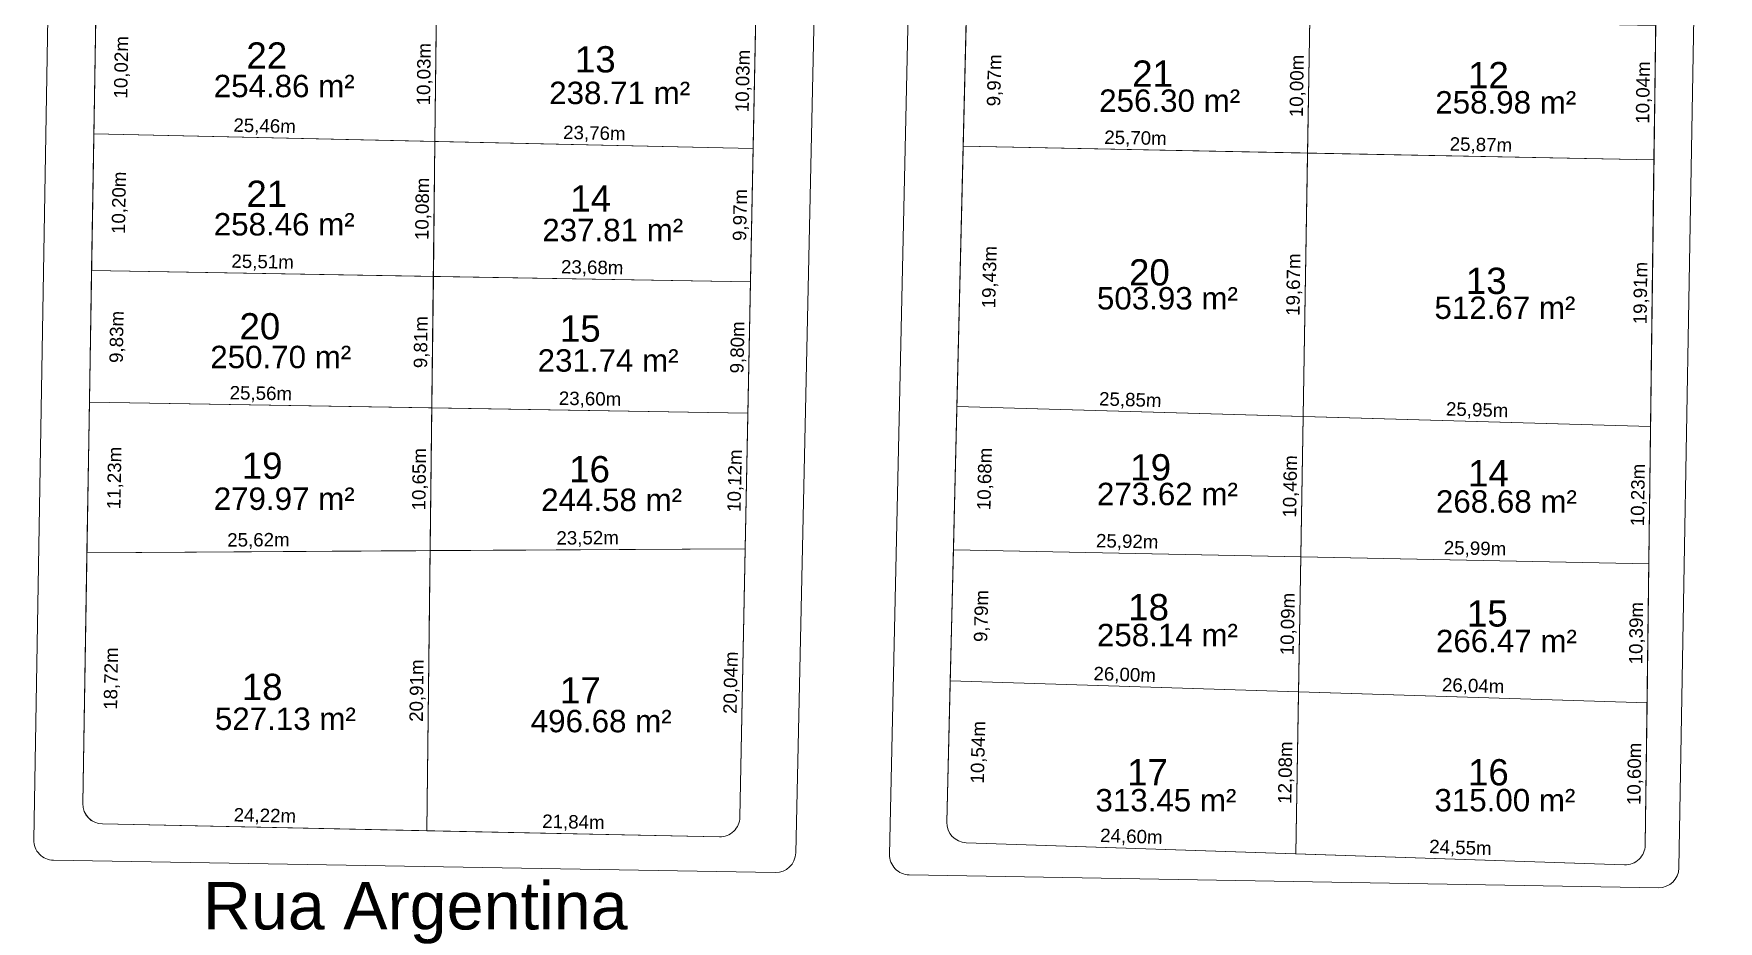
# Model space of a CAD drawing. Header units: metres. Extents: x 3808 to 8215, y 2374 to 6187.
# Drawn here: x 5154.1 to 5279.8, y 4791.5 to 4857.7 of the extents above; entities that cross this region are included whole.
import ezdxf
from ezdxf.enums import TextEntityAlignment as Align

# ---------------------------------------------------------------- set-up
doc = ezdxf.new("R2010")
doc.units = ezdxf.units.M
for name, color, linetype in [('Areas Lotes', 1, 'Continuous'), ('Calçada', 8, 'Continuous'), ('COTAS', 7, 'Continuous'), ('Lote', 7, 'Continuous'), ('Nome das Ruas', 7, 'Continuous'), ('Nº Lote', 7, 'Continuous'), ('quadras', 7, 'Continuous')]:
    doc.layers.add(name, color=color, linetype=linetype)
doc.styles.add('Arial', font='arial.ttf')
doc.dimstyles.new('Copy(2) of ISO-25', dxfattribs={"dimtxt": 1, "dimasz": 2.5, "dimexe": 1.25, "dimexo": 0.625, "dimgap": 0.2, "dimtad": 1, "dimtoh": 1, "dimlfac": 1, "dimzin": 1, "dimtxsty": 'Arial', "dimblk": 'NONE', "dimcen": 0, "dimse1": 1, "dimse2": 1, "dimsd1": 1, "dimsd2": 1, "dimclrt": 256, "dimaunit": 1, "dimadec": 3, "dimazin": 0, "dimtfac": 1, "dimtmove": 0, "dimatfit": 3, "dimldrblk": 'NONE', "dimfxl": 1, "dimtolj": 1, "dimtzin": 0, "dimarcsym": 0})

# ---------------------------------------------------------------- blocks, each defined once
blk = doc.blocks.new('*D6765')
at = {"layer": 'Defpoints', "color": 0, "linetype": 'Continuous', "transparency": 16777216}
for p in [(5274.5, 4807.76), (5274.5, 4807.76), (5274.37, 4797.16)]:
    blk.add_point(p, dxfattribs=at)
at = {"layer": 'COTAS', "linetype": 'Continuous', "lineweight": 5, "transparency": 16777216, "insert": (5273.63, 4802.47), "char_height": 1, "attachment_point": 5, "rotation": 89.2696, "style": 'Arial'}
blk.add_mtext('\\A1;10,60m', dxfattribs=at)
blk = doc.blocks.new('_None')
blk = doc.blocks.new('*D6766')
at = {"layer": 'Defpoints', "color": 0, "linetype": 'Continuous', "transparency": 16777216}
for p in [(5274.63, 4818.15), (5274.63, 4818.15), (5274.5, 4807.76)]:
    blk.add_point(p, dxfattribs=at)
at = {"layer": 'COTAS', "linetype": 'Continuous', "lineweight": 5, "transparency": 16777216, "insert": (5273.77, 4812.97), "char_height": 1, "attachment_point": 5, "rotation": 89.2696, "style": 'Arial'}
blk.add_mtext('\\A1;10,39m', dxfattribs=at)
blk = doc.blocks.new('*D6767')
at = {"layer": 'Defpoints', "color": 0, "linetype": 'Continuous', "transparency": 16777216}
for p in [(5274.76, 4828.39), (5274.76, 4828.39), (5274.63, 4818.15)]:
    blk.add_point(p, dxfattribs=at)
at = {"layer": 'COTAS', "linetype": 'Continuous', "lineweight": 5, "transparency": 16777216, "insert": (5273.9, 4823.28), "char_height": 1, "attachment_point": 5, "rotation": 89.2696, "style": 'Arial'}
blk.add_mtext('\\A1;10,23m', dxfattribs=at)
blk = doc.blocks.new('*D6768')
at = {"layer": 'Defpoints', "color": 0, "linetype": 'Continuous', "transparency": 16777216}
for p in [(5275.02, 4848.29), (5275.02, 4848.29), (5274.76, 4828.39)]:
    blk.add_point(p, dxfattribs=at)
at = {"layer": 'COTAS', "linetype": 'Continuous', "lineweight": 5, "transparency": 16777216, "insert": (5274.09, 4838.35), "char_height": 1, "attachment_point": 5, "rotation": 89.2696, "style": 'Arial'}
blk.add_mtext('\\A1;19,91m', dxfattribs=at)
blk = doc.blocks.new('*D6769')
at = {"layer": 'Defpoints', "color": 0, "linetype": 'Continuous', "transparency": 16777216}
for p in [(5275.15, 4858.33), (5275.15, 4858.33), (5275.02, 4848.29)]:
    blk.add_point(p, dxfattribs=at)
at = {"layer": 'COTAS', "linetype": 'Continuous', "lineweight": 5, "transparency": 16777216, "insert": (5274.28, 4853.32), "char_height": 1, "attachment_point": 5, "rotation": 89.2696, "style": 'Arial'}
blk.add_mtext('\\A1;10,04m', dxfattribs=at)
blk = doc.blocks.new('*D6798')
at = {"layer": 'Defpoints', "color": 0, "linetype": 'Continuous', "transparency": 16777216}
for p in [(5249.15, 4848.8), (5249.15, 4848.8), (5275.02, 4848.29)]:
    blk.add_point(p, dxfattribs=at)
at = {"layer": 'COTAS', "linetype": 'Continuous', "lineweight": 5, "transparency": 16777216, "insert": (5262.1, 4849.35), "char_height": 1, "attachment_point": 5, "rotation": 358.8762, "style": 'Arial'}
blk.add_mtext('\\A1;25,87m', dxfattribs=at)
blk = doc.blocks.new('*D6799')
at = {"layer": 'Defpoints', "color": 0, "linetype": 'Continuous', "transparency": 16777216}
for p in [(5248.82, 4829.13), (5248.82, 4829.13), (5274.76, 4828.39)]:
    blk.add_point(p, dxfattribs=at)
at = {"layer": 'COTAS', "linetype": 'Continuous', "lineweight": 5, "transparency": 16777216, "insert": (5261.82, 4829.56), "char_height": 1, "attachment_point": 5, "rotation": 358.3501, "style": 'Arial'}
blk.add_mtext('\\A1;25,95m', dxfattribs=at)
blk = doc.blocks.new('*D6800')
at = {"layer": 'Defpoints', "color": 0, "linetype": 'Continuous', "transparency": 16777216}
for p in [(5248.65, 4818.68), (5248.65, 4818.68), (5274.63, 4818.15)]:
    blk.add_point(p, dxfattribs=at)
at = {"layer": 'COTAS', "linetype": 'Continuous', "lineweight": 5, "transparency": 16777216, "insert": (5261.66, 4819.22), "char_height": 1, "attachment_point": 5, "rotation": 358.8464, "style": 'Arial'}
blk.add_mtext('\\A1;25,99m', dxfattribs=at)
blk = doc.blocks.new('*D6801')
at = {"layer": 'Defpoints', "color": 0, "linetype": 'Continuous', "transparency": 16777216}
for p in [(5248.48, 4808.59), (5248.48, 4808.59), (5274.5, 4807.76)]:
    blk.add_point(p, dxfattribs=at)
at = {"layer": 'COTAS', "linetype": 'Continuous', "lineweight": 5, "transparency": 16777216, "insert": (5261.52, 4808.97), "char_height": 1, "attachment_point": 5, "rotation": 358.1848, "style": 'Arial'}
blk.add_mtext('\\A1;26,04m', dxfattribs=at)
blk = doc.blocks.new('*D6802')
at = {"layer": 'Defpoints', "color": 0, "linetype": 'Continuous', "transparency": 16777216}
for p in [(5248.27, 4796.51), (5248.27, 4796.51), (5272.82, 4795.68)]:
    blk.add_point(p, dxfattribs=at)
at = {"layer": 'COTAS', "linetype": 'Continuous', "lineweight": 5, "transparency": 16777216, "insert": (5260.57, 4796.89), "char_height": 1, "attachment_point": 5, "rotation": 358.0706, "style": 'Arial'}
blk.add_mtext('\\A1;24,55m', dxfattribs=at)
blk = doc.blocks.new('*D6803')
at = {"layer": 'Defpoints', "color": 0, "linetype": 'Continuous', "transparency": 16777216}
for p in [(5223.69, 4797.33), (5223.69, 4797.33), (5248.27, 4796.51)]:
    blk.add_point(p, dxfattribs=at)
at = {"layer": 'COTAS', "linetype": 'Continuous', "lineweight": 5, "transparency": 16777216, "insert": (5236.01, 4797.72), "char_height": 1, "attachment_point": 5, "rotation": 358.0706, "style": 'Arial'}
blk.add_mtext('\\A1;24,60m', dxfattribs=at)
blk = doc.blocks.new('*D6804')
at = {"layer": 'Defpoints', "color": 0, "linetype": 'Continuous', "transparency": 16777216}
for p in [(5222.49, 4809.41), (5222.49, 4809.41), (5248.48, 4808.59)]:
    blk.add_point(p, dxfattribs=at)
at = {"layer": 'COTAS', "linetype": 'Continuous', "lineweight": 5, "transparency": 16777216, "insert": (5235.51, 4809.8), "char_height": 1, "attachment_point": 5, "rotation": 358.1848, "style": 'Arial'}
blk.add_mtext('\\A1;26,00m', dxfattribs=at)
blk = doc.blocks.new('*D6805')
at = {"layer": 'Defpoints', "color": 0, "linetype": 'Continuous', "transparency": 16777216}
for p in [(5222.73, 4819.2), (5222.73, 4819.2), (5248.65, 4818.68)]:
    blk.add_point(p, dxfattribs=at)
at = {"layer": 'COTAS', "linetype": 'Continuous', "lineweight": 5, "transparency": 16777216, "insert": (5235.7, 4819.74), "char_height": 1, "attachment_point": 5, "rotation": 358.8464, "style": 'Arial'}
blk.add_mtext('\\A1;25,92m', dxfattribs=at)
blk = doc.blocks.new('*D6806')
at = {"layer": 'Defpoints', "color": 0, "linetype": 'Continuous', "transparency": 16777216}
for p in [(5222.99, 4829.88), (5222.99, 4829.88), (5248.82, 4829.13)]:
    blk.add_point(p, dxfattribs=at)
at = {"layer": 'COTAS', "linetype": 'Continuous', "lineweight": 5, "transparency": 16777216, "insert": (5235.93, 4830.31), "char_height": 1, "attachment_point": 5, "rotation": 358.3501, "style": 'Arial'}
blk.add_mtext('\\A1;25,85m', dxfattribs=at)
blk = doc.blocks.new('*D6807')
at = {"layer": 'Defpoints', "color": 0, "linetype": 'Continuous', "transparency": 16777216}
for p in [(5223.45, 4849.3), (5223.45, 4849.3), (5249.15, 4848.8)]:
    blk.add_point(p, dxfattribs=at)
at = {"layer": 'COTAS', "linetype": 'Continuous', "lineweight": 5, "transparency": 16777216, "insert": (5236.32, 4849.85), "char_height": 1, "attachment_point": 5, "rotation": 358.8762, "style": 'Arial'}
blk.add_mtext('\\A1;25,70m', dxfattribs=at)
blk = doc.blocks.new('*D6825')
at = {"layer": 'Defpoints', "color": 0, "linetype": 'Continuous', "transparency": 16777216}
for p in [(5249.32, 4858.8), (5249.15, 4848.8), (5249.15, 4848.8)]:
    blk.add_point(p, dxfattribs=at)
at = {"layer": 'COTAS', "linetype": 'Continuous', "lineweight": 5, "transparency": 16777216, "insert": (5248.44, 4853.81), "char_height": 1, "attachment_point": 5, "rotation": 89.0359, "style": 'Arial'}
blk.add_mtext('\\A1;10,00m', dxfattribs=at)
blk = doc.blocks.new('*D6826')
at = {"layer": 'Defpoints', "color": 0, "linetype": 'Continuous', "transparency": 16777216}
for p in [(5249.15, 4848.8), (5248.82, 4829.13), (5248.82, 4829.13)]:
    blk.add_point(p, dxfattribs=at)
at = {"layer": 'COTAS', "linetype": 'Continuous', "lineweight": 5, "transparency": 16777216, "insert": (5248.19, 4838.98), "char_height": 1, "attachment_point": 5, "rotation": 89.0359, "style": 'Arial'}
blk.add_mtext('\\A1;19,67m', dxfattribs=at)
blk = doc.blocks.new('*D6827')
at = {"layer": 'Defpoints', "color": 0, "linetype": 'Continuous', "transparency": 16777216}
for p in [(5248.82, 4829.13), (5248.65, 4818.68), (5248.65, 4818.68)]:
    blk.add_point(p, dxfattribs=at)
at = {"layer": 'COTAS', "linetype": 'Continuous', "lineweight": 5, "transparency": 16777216, "insert": (5247.94, 4823.92), "char_height": 1, "attachment_point": 5, "rotation": 89.0359, "style": 'Arial'}
blk.add_mtext('\\A1;10,46m', dxfattribs=at)
blk = doc.blocks.new('*D6828')
at = {"layer": 'Defpoints', "color": 0, "linetype": 'Continuous', "transparency": 16777216}
for p in [(5248.65, 4818.68), (5248.48, 4808.59), (5248.48, 4808.59)]:
    blk.add_point(p, dxfattribs=at)
at = {"layer": 'COTAS', "linetype": 'Continuous', "lineweight": 5, "transparency": 16777216, "insert": (5247.76, 4813.65), "char_height": 1, "attachment_point": 5, "rotation": 89.0359, "style": 'Arial'}
blk.add_mtext('\\A1;10,09m', dxfattribs=at)
blk = doc.blocks.new('*D6829')
at = {"layer": 'Defpoints', "color": 0, "linetype": 'Continuous', "transparency": 16777216}
for p in [(5248.48, 4808.59), (5248.27, 4796.51), (5248.27, 4796.51)]:
    blk.add_point(p, dxfattribs=at)
at = {"layer": 'COTAS', "linetype": 'Continuous', "lineweight": 5, "transparency": 16777216, "insert": (5247.58, 4802.56), "char_height": 1, "attachment_point": 5, "rotation": 89.0359, "style": 'Arial'}
blk.add_mtext('\\A1;12,08m', dxfattribs=at)
blk = doc.blocks.new('*D6830')
at = {"layer": 'Defpoints', "color": 0, "linetype": 'Continuous', "transparency": 16777216}
for p in [(5222.49, 4809.41), (5225.57, 4809.33), (5222.24, 4798.87)]:
    blk.add_point(p, dxfattribs=at)
at = {"layer": 'COTAS', "linetype": 'Continuous', "lineweight": 5, "transparency": 16777216, "insert": (5224.65, 4804.08), "char_height": 1, "attachment_point": 5, "rotation": 88.6189, "style": 'Arial'}
blk.add_mtext('\\A1;10,54m', dxfattribs=at)
blk = doc.blocks.new('*D6831')
at = {"layer": 'Defpoints', "color": 0, "linetype": 'Continuous', "transparency": 16777216}
for p in [(5222.73, 4819.2), (5225.81, 4819.13), (5222.49, 4809.41)]:
    blk.add_point(p, dxfattribs=at)
at = {"layer": 'COTAS', "linetype": 'Continuous', "lineweight": 5, "transparency": 16777216, "insert": (5224.89, 4814.25), "char_height": 1, "attachment_point": 5, "rotation": 88.6189, "style": 'Arial'}
blk.add_mtext('\\A1;9,79m', dxfattribs=at)
blk = doc.blocks.new('*D6832')
at = {"layer": 'Defpoints', "color": 0, "linetype": 'Continuous', "transparency": 16777216}
for p in [(5222.99, 4829.88), (5226.07, 4829.8), (5222.73, 4819.2)]:
    blk.add_point(p, dxfattribs=at)
at = {"layer": 'COTAS', "linetype": 'Continuous', "lineweight": 5, "transparency": 16777216, "insert": (5225.14, 4824.48), "char_height": 1, "attachment_point": 5, "rotation": 88.6189, "style": 'Arial'}
blk.add_mtext('\\A1;10,68m', dxfattribs=at)
blk = doc.blocks.new('*D6833')
at = {"layer": 'Defpoints', "color": 0, "linetype": 'Continuous', "transparency": 16777216}
for p in [(5223.45, 4849.3), (5226.54, 4849.23), (5222.99, 4829.88)]:
    blk.add_point(p, dxfattribs=at)
at = {"layer": 'COTAS', "linetype": 'Continuous', "lineweight": 5, "transparency": 16777216, "insert": (5225.5, 4839.54), "char_height": 1, "attachment_point": 5, "rotation": 88.6189, "style": 'Arial'}
blk.add_mtext('\\A1;19,43m', dxfattribs=at)
blk = doc.blocks.new('*D6834')
at = {"layer": 'Defpoints', "color": 0, "linetype": 'Continuous', "transparency": 16777216}
for p in [(5223.7, 4859.27), (5226.78, 4859.2), (5223.45, 4849.3)]:
    blk.add_point(p, dxfattribs=at)
at = {"layer": 'COTAS', "linetype": 'Continuous', "lineweight": 5, "transparency": 16777216, "insert": (5225.86, 4854.23), "char_height": 1, "attachment_point": 5, "rotation": 88.6189, "style": 'Arial'}
blk.add_mtext('\\A1;9,97m', dxfattribs=at)
blk = doc.blocks.new('*D4510')
at = {"layer": 'Defpoints', "color": 0, "linetype": 'Continuous', "transparency": 16777216}
for p in [(5159.22, 4798.73), (5183.43, 4798.22), (5183.43, 4798.22)]:
    blk.add_point(p, dxfattribs=at)
at = {"layer": 'COTAS', "linetype": 'Continuous', "lineweight": 5, "transparency": 16777216, "insert": (5171.34, 4799.28), "char_height": 1, "attachment_point": 5, "rotation": 358.8023, "style": 'Arial'}
blk.add_mtext('\\A1;24,22m', dxfattribs=at)
blk = doc.blocks.new('*D4590')
at = {"layer": 'Defpoints', "color": 0, "linetype": 'Continuous', "transparency": 16777216}
for p in [(5183.43, 4798.22), (5205.27, 4797.77), (5205.27, 4797.77)]:
    blk.add_point(p, dxfattribs=at)
at = {"layer": 'COTAS', "linetype": 'Continuous', "lineweight": 5, "transparency": 16777216, "insert": (5194.37, 4798.8), "char_height": 1, "attachment_point": 5, "rotation": 358.8023, "style": 'Arial'}
blk.add_mtext('\\A1;21,84m', dxfattribs=at)
blk = doc.blocks.new('*D4591')
at = {"layer": 'Defpoints', "color": 0, "linetype": 'Continuous', "transparency": 16777216}
for p in [(5207.19, 4819.27), (5207.19, 4819.27), (5206.8, 4799.24)]:
    blk.add_point(p, dxfattribs=at)
at = {"layer": 'COTAS', "linetype": 'Continuous', "lineweight": 5, "transparency": 16777216, "insert": (5206.19, 4809.27), "char_height": 1, "attachment_point": 5, "rotation": 88.8629, "style": 'Arial'}
blk.add_mtext('\\A1;20,04m', dxfattribs=at)
blk = doc.blocks.new('*D4592')
at = {"layer": 'Defpoints', "color": 0, "linetype": 'Continuous', "transparency": 16777216}
for p in [(5207.59, 4839.18), (5207.59, 4839.18), (5207.39, 4829.39)]:
    blk.add_point(p, dxfattribs=at)
at = {"layer": 'COTAS', "linetype": 'Continuous', "lineweight": 5, "transparency": 16777216, "insert": (5206.69, 4834.3), "char_height": 1, "attachment_point": 5, "rotation": 88.8629, "style": 'Arial'}
blk.add_mtext('\\A1;9,80m', dxfattribs=at)
blk = doc.blocks.new('*D4593')
at = {"layer": 'Defpoints', "color": 0, "linetype": 'Continuous', "transparency": 16777216}
for p in [(5207.39, 4829.39), (5207.39, 4829.39), (5207.19, 4819.27)]:
    blk.add_point(p, dxfattribs=at)
at = {"layer": 'COTAS', "linetype": 'Continuous', "lineweight": 5, "transparency": 16777216, "insert": (5206.49, 4824.35), "char_height": 1, "attachment_point": 5, "rotation": 88.8629, "style": 'Arial'}
blk.add_mtext('\\A1;10,12m', dxfattribs=at)
blk = doc.blocks.new('*D4595')
at = {"layer": 'Defpoints', "color": 0, "linetype": 'Continuous', "transparency": 16777216}
for p in [(5207.79, 4849.15), (5207.79, 4849.15), (5207.59, 4839.18)]:
    blk.add_point(p, dxfattribs=at)
at = {"layer": 'COTAS', "linetype": 'Continuous', "lineweight": 5, "transparency": 16777216, "insert": (5206.89, 4844.18), "char_height": 1, "attachment_point": 5, "rotation": 88.8629, "style": 'Arial'}
blk.add_mtext('\\A1;9,97m', dxfattribs=at)
blk = doc.blocks.new('*D4596')
at = {"layer": 'Defpoints', "color": 0, "linetype": 'Continuous', "transparency": 16777216}
for p in [(5207.99, 4859.18), (5207.99, 4859.18), (5207.79, 4849.15)]:
    blk.add_point(p, dxfattribs=at)
at = {"layer": 'COTAS', "linetype": 'Continuous', "lineweight": 5, "transparency": 16777216, "insert": (5207.09, 4854.18), "char_height": 1, "attachment_point": 5, "rotation": 88.8629, "style": 'Arial'}
blk.add_mtext('\\A1;10,03m', dxfattribs=at)
blk = doc.blocks.new('*D4613')
at = {"layer": 'Defpoints', "color": 0, "linetype": 'Continuous', "transparency": 16777216}
for p in [(5158.74, 4860.24), (5158.58, 4850.23), (5161.42, 4850.18)]:
    blk.add_point(p, dxfattribs=at)
at = {"layer": 'COTAS', "linetype": 'Continuous', "lineweight": 5, "transparency": 16777216, "insert": (5160.7, 4855.2), "char_height": 1, "attachment_point": 5, "rotation": 89.0509, "style": 'Arial'}
blk.add_mtext('\\A1;10,02m', dxfattribs=at)
blk = doc.blocks.new('*D4614')
at = {"layer": 'Defpoints', "color": 0, "linetype": 'Continuous', "transparency": 16777216}
for p in [(5158.58, 4850.23), (5158.41, 4840.03), (5161.25, 4839.98)]:
    blk.add_point(p, dxfattribs=at)
at = {"layer": 'COTAS', "linetype": 'Continuous', "lineweight": 5, "transparency": 16777216, "insert": (5160.53, 4845.09), "char_height": 1, "attachment_point": 5, "rotation": 89.0509, "style": 'Arial'}
blk.add_mtext('\\A1;10,20m', dxfattribs=at)
blk = doc.blocks.new('*D4615')
at = {"layer": 'Defpoints', "color": 0, "linetype": 'Continuous', "transparency": 16777216}
for p in [(5158.41, 4840.03), (5158.25, 4830.2), (5161.08, 4830.16)]:
    blk.add_point(p, dxfattribs=at)
at = {"layer": 'COTAS', "linetype": 'Continuous', "lineweight": 5, "transparency": 16777216, "insert": (5160.36, 4835.08), "char_height": 1, "attachment_point": 5, "rotation": 89.0509, "style": 'Arial'}
blk.add_mtext('\\A1;9,83m', dxfattribs=at)
blk = doc.blocks.new('*D4616')
at = {"layer": 'Defpoints', "color": 0, "linetype": 'Continuous', "transparency": 16777216}
for p in [(5158.25, 4830.2), (5158.06, 4818.97), (5160.9, 4818.92)]:
    blk.add_point(p, dxfattribs=at)
at = {"layer": 'COTAS', "linetype": 'Continuous', "lineweight": 5, "transparency": 16777216, "insert": (5160.19, 4824.55), "char_height": 1, "attachment_point": 5, "rotation": 89.0509, "style": 'Arial'}
blk.add_mtext('\\A1;11,23m', dxfattribs=at)
blk = doc.blocks.new('*D4617')
at = {"layer": 'Defpoints', "color": 0, "linetype": 'Continuous', "transparency": 16777216}
for p in [(5158.06, 4818.97), (5157.75, 4800.25), (5160.59, 4800.21)]:
    blk.add_point(p, dxfattribs=at)
at = {"layer": 'COTAS', "linetype": 'Continuous', "lineweight": 5, "transparency": 16777216, "insert": (5159.94, 4809.58), "char_height": 1, "attachment_point": 5, "rotation": 89.0509, "style": 'Arial'}
blk.add_mtext('\\A1;18,72m', dxfattribs=at)
blk = doc.blocks.new('*D4618')
at = {"layer": 'Defpoints', "color": 0, "linetype": 'Continuous', "transparency": 16777216}
for p in [(5158.06, 4818.97), (5158.06, 4818.97), (5183.68, 4819.13)]:
    blk.add_point(p, dxfattribs=at)
at = {"layer": 'COTAS', "linetype": 'Continuous', "lineweight": 5, "transparency": 16777216, "insert": (5170.86, 4819.85), "char_height": 1, "attachment_point": 5, "rotation": 0.354, "style": 'Arial'}
blk.add_mtext('\\A1;25,62m', dxfattribs=at)
blk = doc.blocks.new('*D4619')
at = {"layer": 'Defpoints', "color": 0, "linetype": 'Continuous', "transparency": 16777216}
for p in [(5183.68, 4819.13), (5207.19, 4819.27), (5207.19, 4819.27)]:
    blk.add_point(p, dxfattribs=at)
at = {"layer": 'COTAS', "linetype": 'Continuous', "lineweight": 5, "transparency": 16777216, "insert": (5195.43, 4820), "char_height": 1, "attachment_point": 5, "rotation": 0.354, "style": 'Arial'}
blk.add_mtext('\\A1;23,52m', dxfattribs=at)
blk = doc.blocks.new('*D4620')
at = {"layer": 'Defpoints', "color": 0, "linetype": 'Continuous', "transparency": 16777216}
for p in [(5183.8, 4829.78), (5207.39, 4829.39), (5207.39, 4829.39)]:
    blk.add_point(p, dxfattribs=at)
at = {"layer": 'COTAS', "linetype": 'Continuous', "lineweight": 5, "transparency": 16777216, "insert": (5195.61, 4830.38), "char_height": 1, "attachment_point": 5, "rotation": 359.049, "style": 'Arial'}
blk.add_mtext('\\A1;23,60m', dxfattribs=at)
blk = doc.blocks.new('*D4621')
at = {"layer": 'Defpoints', "color": 0, "linetype": 'Continuous', "transparency": 16777216}
for p in [(5158.25, 4830.2), (5183.8, 4829.78), (5183.8, 4829.78)]:
    blk.add_point(p, dxfattribs=at)
at = {"layer": 'COTAS', "linetype": 'Continuous', "lineweight": 5, "transparency": 16777216, "insert": (5171.04, 4830.79), "char_height": 1, "attachment_point": 5, "rotation": 359.049, "style": 'Arial'}
blk.add_mtext('\\A1;25,56m', dxfattribs=at)
blk = doc.blocks.new('*D4622')
at = {"layer": 'Defpoints', "color": 0, "linetype": 'Continuous', "transparency": 16777216}
for p in [(5158.41, 4840.03), (5158.41, 4840.03), (5183.91, 4839.59)]:
    blk.add_point(p, dxfattribs=at)
at = {"layer": 'COTAS', "linetype": 'Continuous', "lineweight": 5, "transparency": 16777216, "insert": (5171.17, 4840.61), "char_height": 1, "attachment_point": 5, "rotation": 359.0142, "style": 'Arial'}
blk.add_mtext('\\A1;25,51m', dxfattribs=at)
blk = doc.blocks.new('*D4623')
at = {"layer": 'Defpoints', "color": 0, "linetype": 'Continuous', "transparency": 16777216}
for p in [(5183.91, 4839.59), (5207.59, 4839.18), (5207.59, 4839.18)]:
    blk.add_point(p, dxfattribs=at)
at = {"layer": 'COTAS', "linetype": 'Continuous', "lineweight": 5, "transparency": 16777216, "insert": (5195.77, 4840.19), "char_height": 1, "attachment_point": 5, "rotation": 359.0142, "style": 'Arial'}
blk.add_mtext('\\A1;23,68m', dxfattribs=at)
blk = doc.blocks.new('*D4624')
at = {"layer": 'Defpoints', "color": 0, "linetype": 'Continuous', "transparency": 16777216}
for p in [(5158.58, 4850.23), (5158.58, 4850.23), (5184.03, 4849.67)]:
    blk.add_point(p, dxfattribs=at)
at = {"layer": 'COTAS', "linetype": 'Continuous', "lineweight": 5, "transparency": 16777216, "insert": (5171.32, 4850.75), "char_height": 1, "attachment_point": 5, "rotation": 358.7428, "style": 'Arial'}
blk.add_mtext('\\A1;25,46m', dxfattribs=at)
blk = doc.blocks.new('*D4625')
at = {"layer": 'Defpoints', "color": 0, "linetype": 'Continuous', "transparency": 16777216}
for p in [(5184.03, 4849.67), (5207.79, 4849.15), (5207.79, 4849.15)]:
    blk.add_point(p, dxfattribs=at)
at = {"layer": 'COTAS', "linetype": 'Continuous', "lineweight": 5, "transparency": 16777216, "insert": (5195.93, 4850.21), "char_height": 1, "attachment_point": 5, "rotation": 358.7428, "style": 'Arial'}
blk.add_mtext('\\A1;23,76m', dxfattribs=at)
blk = doc.blocks.new('*D4663')
at = {"layer": 'Defpoints', "color": 0, "linetype": 'Continuous', "transparency": 16777216}
for p in [(5184.15, 4859.69), (5184.03, 4849.67), (5184.15, 4849.67)]:
    blk.add_point(p, dxfattribs=at)
at = {"layer": 'COTAS', "linetype": 'Continuous', "lineweight": 5, "transparency": 16777216, "insert": (5183.29, 4854.69), "char_height": 1, "attachment_point": 5, "rotation": 89.3361, "style": 'Arial'}
blk.add_mtext('\\A1;10,03m', dxfattribs=at)
blk = doc.blocks.new('*D4664')
at = {"layer": 'Defpoints', "color": 0, "linetype": 'Continuous', "transparency": 16777216}
for p in [(5184.15, 4849.67), (5183.91, 4839.59), (5183.91, 4839.59)]:
    blk.add_point(p, dxfattribs=at)
at = {"layer": 'COTAS', "linetype": 'Continuous', "lineweight": 5, "transparency": 16777216, "insert": (5183.17, 4844.64), "char_height": 1, "attachment_point": 5, "rotation": 89.3361, "style": 'Arial'}
blk.add_mtext('\\A1;10,08m', dxfattribs=at)
blk = doc.blocks.new('*D4665')
at = {"layer": 'Defpoints', "color": 0, "linetype": 'Continuous', "transparency": 16777216}
for p in [(5183.91, 4839.59), (5183.8, 4829.78), (5183.91, 4829.78)]:
    blk.add_point(p, dxfattribs=at)
at = {"layer": 'COTAS', "linetype": 'Continuous', "lineweight": 5, "transparency": 16777216, "insert": (5183.06, 4834.69), "char_height": 1, "attachment_point": 5, "rotation": 89.3361, "style": 'Arial'}
blk.add_mtext('\\A1;9,81m', dxfattribs=at)
blk = doc.blocks.new('*D4666')
at = {"layer": 'Defpoints', "color": 0, "linetype": 'Continuous', "transparency": 16777216}
for p in [(5183.91, 4829.78), (5183.68, 4819.13), (5183.68, 4819.13)]:
    blk.add_point(p, dxfattribs=at)
at = {"layer": 'COTAS', "linetype": 'Continuous', "lineweight": 5, "transparency": 16777216, "insert": (5182.94, 4824.46), "char_height": 1, "attachment_point": 5, "rotation": 89.3361, "style": 'Arial'}
blk.add_mtext('\\A1;10,65m', dxfattribs=at)
blk = doc.blocks.new('*D4667')
at = {"layer": 'Defpoints', "color": 0, "linetype": 'Continuous', "transparency": 16777216}
for p in [(5183.68, 4819.13), (5183.43, 4798.22), (5183.68, 4798.22)]:
    blk.add_point(p, dxfattribs=at)
at = {"layer": 'COTAS', "linetype": 'Continuous', "lineweight": 5, "transparency": 16777216, "insert": (5182.75, 4808.68), "char_height": 1, "attachment_point": 5, "rotation": 89.3361, "style": 'Arial'}
blk.add_mtext('\\A1;20,91m', dxfattribs=at)

msp = doc.modelspace()

# ---------------------------------------------------------------- linework, layer by layer
at = {"layer": 'Calçada', "linetype": 'Continuous', "lineweight": 5}
for p, q in [((5157.003, 4965.72), (5154.086, 4797.549)), ((5214.644, 4964.774), (5210.962, 4796.568)), ((5221.653, 4964.427), (5217.961, 4796.463)), ((5279.818, 4963.258), (5276.877, 4795.446)), ((5209.437, 4795.101), (5155.56, 4796.023)), ((5275.352, 4793.973), (5219.435, 4794.93))]:
    msp.add_line(p, q, dxfattribs=at)
for centre, start, end in [((5155.586, 4797.523), 179.00625, 269.01954), ((5209.462, 4796.601), 269.01954, 358.74088), ((5219.461, 4796.43), 178.74088, 269.01954), ((5275.377, 4795.473), 269.01954, 358.9959)]:
    msp.add_arc(centre, 1.5, start, end, dxfattribs=at)
at = {"layer": 'Lote', "linetype": 'Continuous', "lineweight": 5}
for p, q in [((5160.451, 4963.335), (5157.75, 4800.254)), ((5206.796, 4799.237), (5210.031, 4962.229)), ((5184.457, 4886.473), (5183.434, 4798.223)), ((5158.577, 4850.229), (5207.787, 4849.149)), ((5158.408, 4840.028), (5207.589, 4839.182)), ((5158.246, 4830.203), (5207.395, 4829.387)), ((5158.06, 4818.97), (5207.194, 4819.273)), ((5159.218, 4798.73), (5205.265, 4797.767))]:
    msp.add_line(p, q, dxfattribs=at)
at = {"layer": 'Lote', "lineweight": 5}
for p, q in [((5249.762, 4884.881), (5248.275, 4796.505)), ((5223.455, 4849.305), (5275.018, 4848.293)), ((5222.987, 4829.879), (5274.764, 4828.388)), ((5222.729, 4819.2), (5274.634, 4818.155)), ((5222.493, 4809.409), (5274.501, 4807.761))]:
    msp.add_line(p, q, dxfattribs=at)
at = {"layer": 'Lote', "linetype": 'Continuous', "lineweight": 5, "flags": 128}
for points in [[(5158.743, 4860.244), (5158.577, 4850.229), (5184.031, 4849.671), (5184.147, 4859.695)], [(5207.787, 4849.149), (5207.986, 4859.18), (5184.147, 4859.695), (5184.031, 4849.671)], [(5223.695, 4859.27), (5223.455, 4849.305), (5249.155, 4848.801), (5249.323, 4858.802)], [(5249.323, 4858.802), (5249.155, 4848.801), (5275.018, 4848.293), (5275.146, 4858.33)], [(5158.577, 4850.229), (5158.408, 4840.028), (5183.914, 4839.589), (5184.031, 4849.671)], [(5207.589, 4839.182), (5207.787, 4849.149), (5184.031, 4849.671), (5183.914, 4839.589)], [(5223.455, 4849.305), (5222.987, 4829.879), (5248.824, 4829.135), (5249.155, 4848.801)], [(5249.155, 4848.801), (5248.824, 4829.135), (5274.764, 4828.388), (5275.018, 4848.293)], [(5183.8, 4829.779), (5183.914, 4839.589), (5158.408, 4840.028), (5158.246, 4830.203)], [(5207.395, 4829.387), (5207.589, 4839.182), (5183.914, 4839.589), (5183.8, 4829.779)], [(5158.246, 4830.203), (5158.06, 4818.97), (5183.677, 4819.128), (5183.8, 4829.779)], [(5207.194, 4819.273), (5207.395, 4829.387), (5183.8, 4829.779), (5183.677, 4819.128)], [(5248.648, 4818.678), (5248.824, 4829.135), (5222.987, 4829.879), (5222.729, 4819.2)], [(5248.824, 4829.135), (5248.648, 4818.678), (5274.634, 4818.155), (5274.764, 4828.388)], [(5248.478, 4808.586), (5248.648, 4818.678), (5222.729, 4819.2), (5222.493, 4809.409)], [(5274.501, 4807.761), (5274.634, 4818.155), (5248.648, 4818.678), (5248.478, 4808.586)]]:
    msp.add_lwpolyline(points, close=True, dxfattribs=at)
for points in [[(5183.677, 4819.128), (5158.06, 4818.97), (5157.75, 4800.254, 0.4129433), (5159.218, 4798.73), (5183.434, 4798.223)], [(5183.677, 4819.128), (5183.434, 4798.223), (5205.265, 4797.767, 0.4145236), (5206.796, 4799.237), (5207.194, 4819.273)], [(5222.493, 4809.409), (5222.239, 4798.869, 0.4114135), (5223.688, 4797.334), (5248.275, 4796.505), (5248.478, 4808.586)], [(5272.816, 4795.679, 0.4203564), (5274.366, 4797.159), (5274.501, 4807.761), (5248.478, 4808.586), (5248.275, 4796.505)]]:
    msp.add_lwpolyline(points, format="xyb", close=True, dxfattribs=at)
at = {"layer": 'Lote', "linetype": 'Continuous', "lineweight": 5}
for centre, start, end in [((5159.249, 4800.229), 179.05085, 268.80226), ((5205.297, 4799.267), 268.80226, 358.8629)]:
    msp.add_arc(centre, 1.5, start, end, dxfattribs=at)
at = {"layer": 'quadras', "linetype": 'Continuous', "lineweight": 5}
for p, q in [((5157.75, 4800.254), (5160.451, 4963.335)), ((5210.031, 4962.229), (5206.796, 4799.237)), ((5159.218, 4798.73), (5205.265, 4797.767))]:
    msp.add_line(p, q, dxfattribs=at)
at = {"layer": 'quadras', "lineweight": 5}
for p, q in [((5226.149, 4961.034), (5222.239, 4798.869)), ((5274.366, 4797.159), (5276.445, 4960.216)), ((5223.688, 4797.334), (5272.816, 4795.679))]:
    msp.add_line(p, q, dxfattribs=at)
at = {"layer": 'quadras', "linetype": 'Continuous', "lineweight": 5, "flags": 128}
for points in [[(5157.75, 4800.254, 0.4129433), (5159.218, 4798.73), (5205.265, 4797.767, 0.4145236), (5206.796, 4799.237), (5210.031, 4962.229, 0.4134162), (5208.566, 4963.758), (5161.985, 4964.81, 0.4159731), (5160.451, 4963.335)], [(5276.445, 4960.216, 0.4132274), (5274.969, 4961.735), (5227.672, 4962.497, 0.4118754), (5226.149, 4961.034), (5222.239, 4798.869, 0.4114135), (5223.688, 4797.334), (5272.816, 4795.679, 0.4203564), (5274.366, 4797.159)]]:
    msp.add_lwpolyline(points, format="xyb", close=True, dxfattribs=at)
at = {"layer": 'quadras', "linetype": 'Continuous', "lineweight": 5}
for centre, start, end in [((5159.249, 4800.229), 179.05085, 268.80226), ((5205.297, 4799.267), 268.80226, 358.8629)]:
    msp.add_arc(centre, 1.5, start, end, dxfattribs=at)
at = {"layer": 'quadras', "lineweight": 5}
for centre, start, end in [((5223.738, 4798.833), 178.61886, 268.07057), ((5272.866, 4797.178), 268.07057, 359.26961)]:
    msp.add_arc(centre, 1.5, start, end, dxfattribs=at)

# ---------------------------------------------------------------- texts
at = {"layer": 'Areas Lotes', "linetype": 'Continuous', "lineweight": 5, "style": 'Arial'}
for s, p in [('254.86 m²', (5167.525, 4852.97)), ('238.71 m²', (5192.561, 4852.454)), ('256.30 m²', (5233.611, 4851.878)), ('258.98 m²', (5258.696, 4851.752)), ('258.46 m²', (5167.525, 4842.651)), ('237.81 m²', (5192.045, 4842.221)), ('503.93 m²', (5233.442, 4837.128)), ('512.67 m²', (5258.632, 4836.423)), ('250.70 m²', (5167.266, 4832.747)), ('231.74 m²', (5191.7, 4832.489)), ('279.97 m²', (5167.524, 4822.17)), ('244.58 m²', (5191.959, 4822.084)), ('273.62 m²', (5233.443, 4822.523)), ('268.68 m²', (5258.744, 4821.964)), ('258.14 m²', (5233.443, 4811.995)), ('266.47 m²', (5258.744, 4811.549)), ('527.13 m²', (5167.61, 4805.746)), ('496.68 m²', (5191.184, 4805.574)), ('313.45 m²', (5233.33, 4799.665)), ('315.00 m²', (5258.631, 4799.67))]:
    msp.add_text(s, height=1.6726, dxfattribs=at).set_placement(p)
at = {"layer": 'Nome das Ruas', "lineweight": 5, "style": 'Arial'}
msp.add_text('Rua Argentina', height=3.55, dxfattribs=at).set_placement((5166.716, 4790.856, 165.916))
at = {"layer": 'Nº Lote', "linetype": 'Continuous', "lineweight": 5, "style": 'Arial'}
for s, p in [('22', (5171.482, 4855.103)), ('13', (5196.002, 4854.82)), ('21', (5237.595, 4853.752)), ('12', (5262.659, 4853.637)), ('21', (5171.482, 4844.784)), ('14', (5195.659, 4844.44)), ('20', (5237.359, 4838.919)), ('13', (5262.501, 4838.286)), ('20', (5170.966, 4834.895)), ('15', (5194.884, 4834.723)), ('19', (5171.138, 4824.49)), ('16', (5195.573, 4824.232)), ('19', (5237.453, 4824.37)), ('14', (5262.658, 4823.924)), ('18', (5237.296, 4813.932)), ('15', (5262.58, 4813.462)), ('18', (5171.138, 4807.98)), ('17', (5194.884, 4807.722)), ('17', (5237.218, 4801.611)), ('16', (5262.658, 4801.611))]:
    msp.add_text(s, height=1.96, dxfattribs=at).set_placement(p, align=Align.CENTER)

# ---------------------------------------------------------------- dimensions: what is measured, and where the dimension line sits
at = {"layer": 'COTAS', "linetype": 'Continuous', "lineweight": 5}
for base, p1, p2, angle, picture, middle in [((5161.416, 4850.182), (5158.743, 4860.244), (5158.577, 4850.229), 89.05085, '*D4613', (5160.698, 4855.203)), ((5184.03, 4849.669), (5184.147, 4859.695), (5184.147, 4849.668), 89.33607, '*D4663', (5183.288, 4854.691)), ((5207.986, 4859.18), (5207.787, 4849.149), (5207.986, 4859.18), 268.8629, '*D4596', (5207.086, 4854.18)), ((5226.777, 4859.196), (5223.455, 4849.305), (5223.695, 4859.27), 268.61886, '*D6834', (5225.856, 4854.233)), ((5249.155, 4848.801), (5249.323, 4858.802), (5249.155, 4848.801), 89.03592, '*D6825', (5248.438, 4853.815)), ((5275.146, 4858.33), (5275.018, 4848.293), (5275.146, 4858.33), 269.26961, '*D6769', (5274.281, 4853.322)), ((5161.247, 4839.981), (5158.577, 4850.229), (5158.408, 4840.028), 89.05085, '*D4614', (5160.53, 4845.095)), ((5183.914, 4839.589), (5184.147, 4849.668), (5183.914, 4839.589), 89.33607, '*D4664', (5183.171, 4844.639)), ((5207.787, 4849.149), (5207.589, 4839.182), (5207.787, 4849.149), 268.8629, '*D4595', (5206.887, 4844.181)), ((5226.537, 4849.231), (5222.987, 4829.879), (5223.455, 4849.305), 268.61886, '*D6833', (5225.502, 4839.537)), ((5248.824, 4829.135), (5249.155, 4848.801), (5248.824, 4829.135), 89.03592, '*D6826', (5248.189, 4838.981)), ((5275.018, 4848.293), (5274.764, 4828.388), (5275.018, 4848.293), 269.26961, '*D6768', (5274.09, 4838.351)), ((5161.084, 4830.156), (5158.408, 4840.028), (5158.246, 4830.203), 89.05085, '*D4615', (5160.365, 4835.082)), ((5183.8, 4829.778), (5183.914, 4839.589), (5183.914, 4829.777), 89.33607, '*D4665', (5183.056, 4834.693)), ((5207.589, 4839.182), (5207.395, 4829.387), (5207.589, 4839.182), 268.8629, '*D4592', (5206.691, 4834.3)), ((5160.898, 4818.923), (5158.246, 4830.203), (5158.06, 4818.97), 89.05085, '*D4616', (5160.19, 4824.553)), ((5183.677, 4819.128), (5183.914, 4829.777), (5183.677, 4819.128), 89.33607, '*D4666', (5182.937, 4824.462)), ((5207.395, 4829.387), (5207.194, 4819.273), (5207.395, 4829.387), 268.8629, '*D4593', (5206.494, 4824.346)), ((5226.068, 4829.805), (5222.729, 4819.2), (5222.987, 4829.879), 268.61886, '*D6832', (5225.139, 4824.484)), ((5248.648, 4818.678), (5248.824, 4829.135), (5248.648, 4818.678), 89.03592, '*D6827', (5247.935, 4823.92)), ((5274.764, 4828.388), (5274.634, 4818.155), (5274.764, 4828.388), 269.26961, '*D6767', (5273.898, 4823.281)), ((5160.588, 4800.207), (5158.06, 4818.97), (5157.75, 4800.254), 89.05085, '*D4617', (5159.942, 4809.578)), ((5183.434, 4798.221), (5183.677, 4819.128), (5183.677, 4798.218), 89.33607, '*D4667', (5182.755, 4808.684)), ((5225.811, 4819.126), (5222.493, 4809.409), (5222.729, 4819.2), 268.61886, '*D6831', (5224.892, 4814.249)), ((5248.478, 4808.586), (5248.648, 4818.678), (5248.478, 4808.586), 89.03592, '*D6828', (5247.762, 4813.645)), ((5274.634, 4818.155), (5274.501, 4807.761), (5274.634, 4818.155), 269.26961, '*D6766', (5273.767, 4812.968)), ((5248.275, 4796.505), (5248.478, 4808.586), (5248.275, 4796.505), 89.03592, '*D6829', (5247.576, 4802.559))]:
    dim = msp.add_linear_dim(base=base, p1=p1, p2=p2, angle=angle, dimstyle='Copy(2) of ISO-25', override={"dimpost": 'm', "dimtmove": 1}, dxfattribs=at)
    dim.commit()
    dim.dimension.update_dxf_attribs({"geometry": picture, "text_midpoint": middle})
for p1, p2, distance, picture, middle in [((5184.031, 4849.671), (5158.577, 4850.229), 0, '*D4624', (5171.322, 4850.751)), ((5184.031, 4849.671), (5207.787, 4849.149), 0, '*D4625', (5195.926, 4850.211)), ((5249.155, 4848.801), (5223.455, 4849.305), 0, '*D6807', (5236.321, 4849.854)), ((5275.018, 4848.293), (5249.155, 4848.801), 0, '*D6798', (5262.102, 4849.348)), ((5183.914, 4839.589), (5158.408, 4840.028), 0, '*D4622', (5171.175, 4840.609)), ((5183.914, 4839.589), (5207.589, 4839.182), 0, '*D4623', (5195.765, 4840.186)), ((5158.246, 4830.203), (5183.8, 4829.779), 0, '*D4621', (5171.036, 4830.792)), ((5183.8, 4829.779), (5207.395, 4829.387), 0, '*D4620', (5195.611, 4830.384)), ((5248.824, 4829.135), (5222.987, 4829.879), 0, '*D6806', (5235.928, 4830.307)), ((5274.764, 4828.388), (5248.824, 4829.135), 0, '*D6799', (5261.817, 4829.562)), ((5183.677, 4819.128), (5207.194, 4819.273), 0, '*D4619', (5195.43, 4820.002)), ((5183.677, 4819.128), (5158.06, 4818.97), 0, '*D4618', (5170.863, 4819.85)), ((5248.648, 4818.678), (5222.729, 4819.2), 0, '*D6805', (5235.705, 4819.74)), ((5274.634, 4818.155), (5248.648, 4818.678), 0, '*D6800', (5261.657, 4819.217)), ((5206.796, 4799.237), (5207.194, 4819.273), 0, '*D4591', (5206.194, 4809.271)), ((5248.478, 4808.586), (5222.493, 4809.409), 0, '*D6804', (5235.511, 4809.798)), ((5222.239, 4798.869), (5222.493, 4809.409), -3.083, '*D6830', (5224.647, 4804.084)), ((5274.501, 4807.761), (5248.478, 4808.586), 0, '*D6801', (5261.515, 4808.974)), ((5274.366, 4797.159), (5274.501, 4807.761), 0, '*D6765', (5273.633, 4802.47)), ((5159.218, 4798.73), (5183.434, 4798.223), 0, '*D4510', (5171.343, 4799.277)), ((5183.434, 4798.223), (5205.265, 4797.767), 0, '*D4590', (5194.367, 4798.796)), ((5248.275, 4796.505), (5223.688, 4797.334), 0, '*D6803', (5236.008, 4797.72)), ((5272.816, 4795.679), (5248.275, 4796.505), 0, '*D6802', (5260.572, 4796.892))]:
    dim = msp.add_aligned_dim(p1=p1, p2=p2, distance=distance, dimstyle='Copy(2) of ISO-25', override={"dimpost": 'm'}, dxfattribs=at)
    dim.commit()
    dim.dimension.update_dxf_attribs({"geometry": picture, "text_midpoint": middle})

doc.saveas('drawing.dxf')
